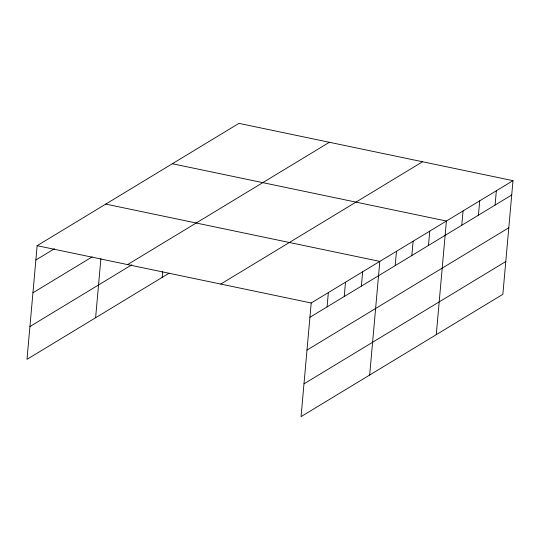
<?xml version="1.0" encoding="UTF-8"?>
<svg xmlns="http://www.w3.org/2000/svg" width="540" height="540" viewBox="0 0 540 540"><rect width="100%" height="100%" fill="white"/><g stroke="black" fill="none" stroke-linecap="round" stroke-linejoin="round"><path stroke-width="0.81" d="M513 180.664L311.202 302.981L301.057 416.63L502.855 294.314L513 180.664L238.943 123.37L37.145 245.687L27 359.336L169.142 273.179M95.614 317.75L100.892 258.613M162.203 277.385L162.716 271.647M327.078 306.902L328.354 292.586M344.23 296.507L345.506 282.184M361.382 286.112L362.657 271.789M369.671 375.044L379.816 261.394L105.752 204.1M395.186 265.619L396.461 251.303M411.831 255.528L413.107 241.211M428.476 245.437L429.759 231.12M436.266 334.679L446.405 221.029L172.348 163.735M461.774 225.261L463.057 210.938M478.427 215.17L479.702 200.846M495.072 205.079L496.355 190.755M35.863 260.01L54.446 248.744M32.94 292.788L92.259 256.831M127.582 264.593L329.38 142.276M29.923 326.558L131.834 264.789M220.759 284.074L422.564 161.757M309.926 317.304L511.724 194.987M306.997 350.082L508.795 227.765M303.986 383.852L505.784 261.536M37.145 245.687L311.202 302.981"/></g></svg>
